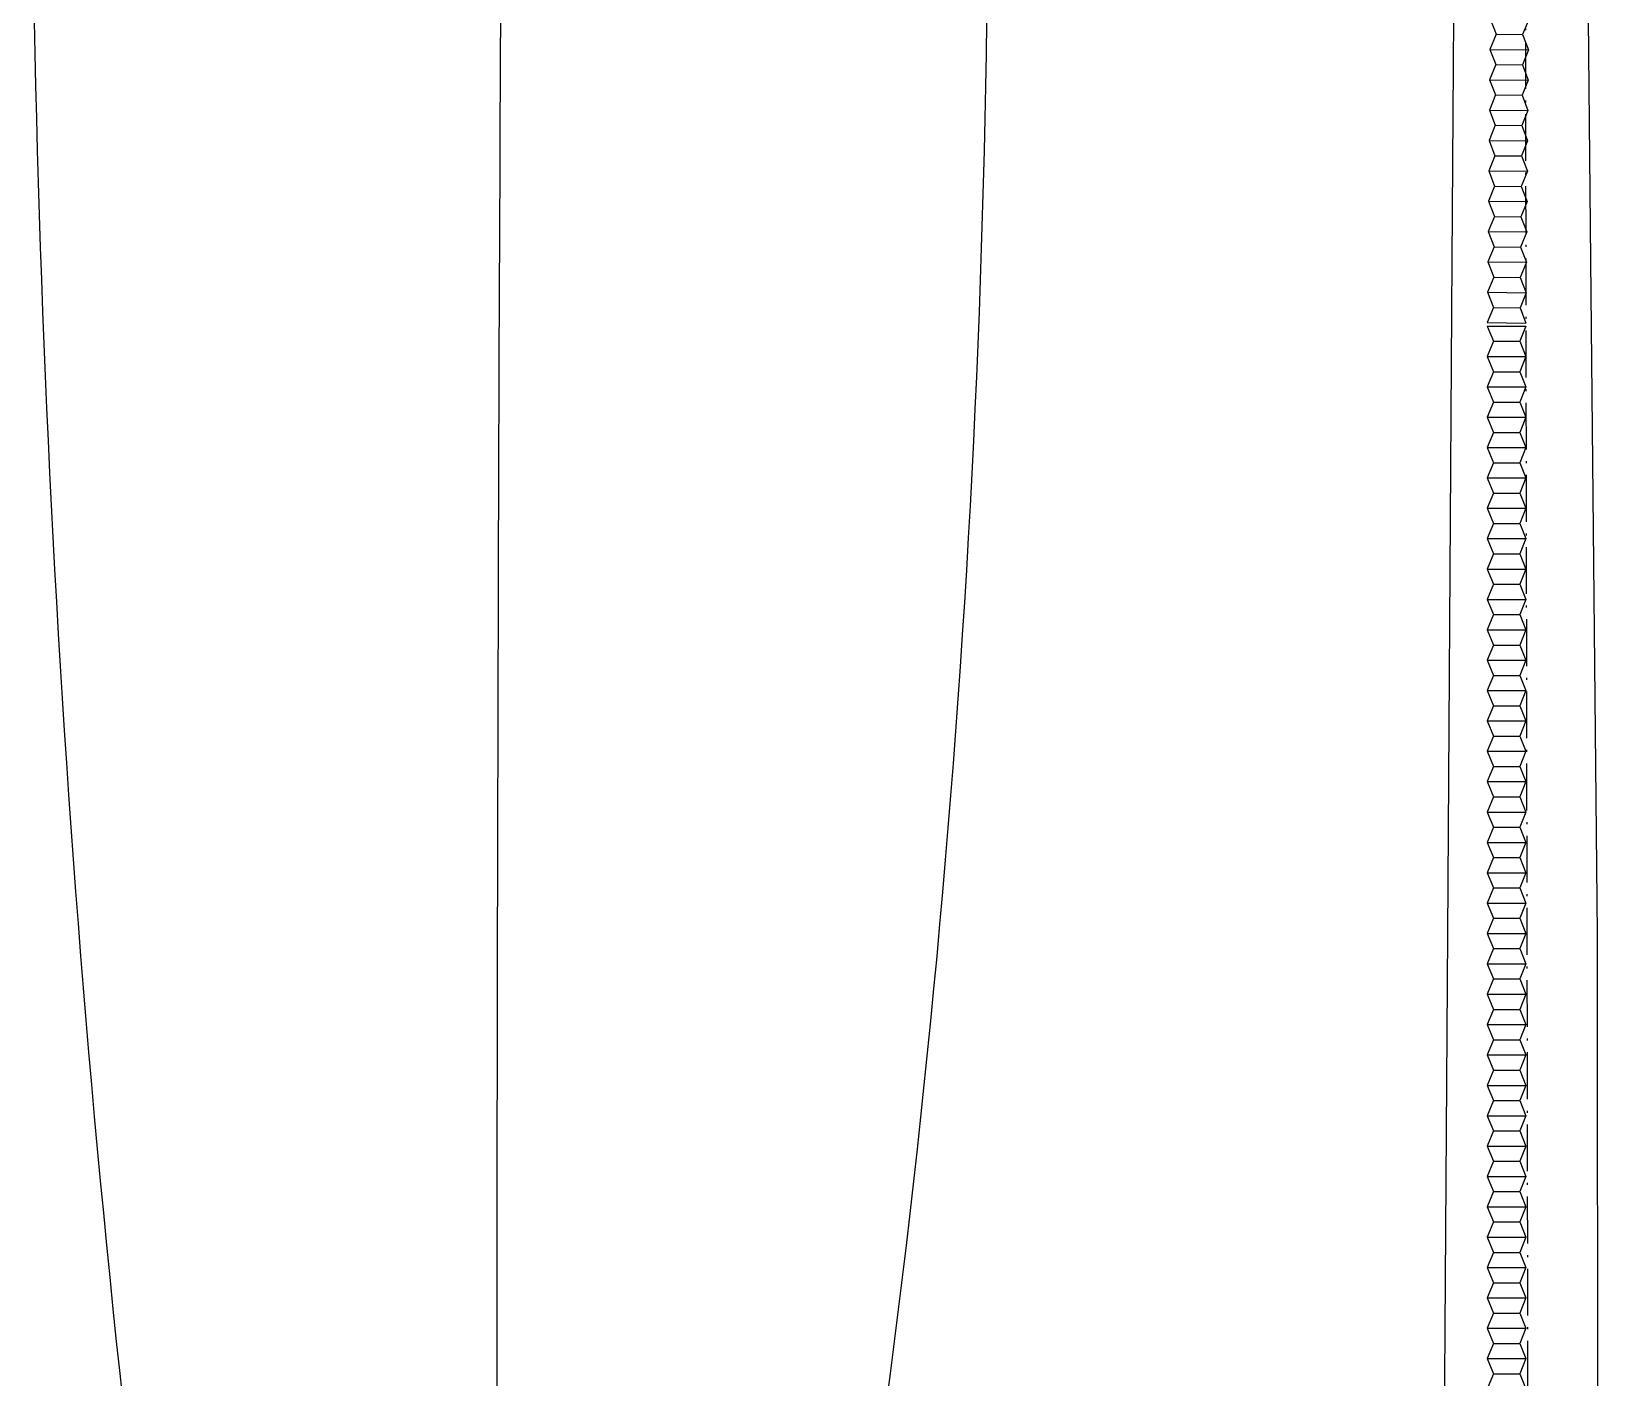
# Model space of a CAD drawing. Header units: inches. Extents: x -246336 to 136055, y -106871 to 69513.
# Drawn here: x -153970 to -151962, y 10292 to 12018 of the extents above; entities that cross this region are included whole.
import ezdxf

# ---------------------------------------------------------------- set-up
doc = ezdxf.new("R2010")
doc.units = ezdxf.units.IN
doc.header["$MEASUREMENT"] = 0
doc.linetypes.add('ACAD_ISO10W100', pattern=[18.5, 12, -3, 0.5, -3])
doc.layers.add('XA-TT1', color=7, linetype='Continuous')

# ---------------------------------------------------------------- blocks, each defined once
blk = doc.blocks.new('ghgh')
at = {"layer": 'XA-TT1', "color": 2}
for p, q in [((-39758.5, 35280.6), (-39751, 35261.1)), ((-39709.1, 35280.1), (-39717, 35260.8)), ((-39751, 35261.1), (-39758.9, 35241.7)), ((-39751, 35261.1), (-39717, 35260.8)), ((-39751, 35261.1), (-39717, 35260.8)), ((-39717, 35260.8), (-39709.4, 35241.2)), ((-39758.9, 35241.7), (-39709.4, 35241.2)), ((-39758.9, 35241.7), (-39751.4, 35222.2)), ((-39709.4, 35241.2), (-39717.4, 35221.8)), ((-39751.4, 35222.2), (-39759.3, 35202.8)), ((-39751.4, 35222.2), (-39717.4, 35221.8)), ((-39751.4, 35222.2), (-39717.4, 35221.8)), ((-39717.4, 35221.8), (-39709.8, 35202.3)), ((-39759.3, 35202.8), (-39709.8, 35202.3)), ((-39759.3, 35202.8), (-39751.7, 35183.2)), ((-39709.8, 35202.3), (-39717.7, 35182.9)), ((-39751.7, 35183.2), (-39759.6, 35163.9)), ((-39751.7, 35183.2), (-39717.7, 35182.9)), ((-39751.7, 35183.2), (-39717.7, 35182.9)), ((-39717.7, 35182.9), (-39710.2, 35163.4)), ((-39759.6, 35163.9), (-39710.2, 35163.4)), ((-39759.6, 35163.9), (-39752.1, 35144.3)), ((-39710.2, 35163.4), (-39718.1, 35144)), ((-39752.1, 35144.3), (-39760, 35124.9)), ((-39752.1, 35144.3), (-39718.1, 35144)), ((-39752.1, 35144.3), (-39718.1, 35144)), ((-39718.1, 35144), (-39710.6, 35124.5)), ((-39760, 35124.9), (-39710.6, 35124.5)), ((-39760, 35124.9), (-39752.5, 35105.4)), ((-39710.6, 35124.5), (-39718.5, 35105.1)), ((-39752.5, 35105.4), (-39760.4, 35086)), ((-39752.5, 35105.4), (-39718.5, 35105.1)), ((-39752.5, 35105.4), (-39718.5, 35105.1)), ((-39718.5, 35105.1), (-39710.9, 35085.5)), ((-39760.4, 35086), (-39710.9, 35085.5)), ((-39760.4, 35086), (-39752.9, 35066.5)), ((-39710.9, 35085.5), (-39718.9, 35066.1)), ((-39752.9, 35066.5), (-39760.8, 35047.1)), ((-39752.9, 35066.5), (-39718.9, 35066.1)), ((-39752.9, 35066.5), (-39718.9, 35066.1)), ((-39718.9, 35066.1), (-39711.3, 35046.6)), ((-39760.8, 35047.1), (-39753.2, 35027.6)), ((-39760.8, 35047.1), (-39711.3, 35046.6)), ((-39711.3, 35046.6), (-39719.2, 35027.2)), ((-39753.2, 35027.6), (-39761.1, 35008.2)), ((-39753.2, 35027.6), (-39719.2, 35027.2)), ((-39753.2, 35027.6), (-39719.2, 35027.2)), ((-39719.2, 35027.2), (-39711.7, 35007.7)), ((-39761.1, 35008.2), (-39711.7, 35007.7)), ((-39761.1, 35008.2), (-39753.6, 34988.6)), ((-39711.7, 35007.7), (-39719.6, 34988.3)), ((-39753.6, 34988.6), (-39761.5, 34969.2)), ((-39753.6, 34988.6), (-39719.6, 34988.3)), ((-39753.6, 34988.6), (-39719.6, 34988.3)), ((-39719.6, 34988.3), (-39712.1, 34968.8)), ((-39761.5, 34969.2), (-39712.1, 34968.8)), ((-39761.5, 34969.2), (-39754, 34949.7)), ((-39712.1, 34968.8), (-39720, 34949.4)), ((-39754, 34949.7), (-39761.9, 34930.3)), ((-39754, 34949.7), (-39720, 34949.4)), ((-39754, 34949.7), (-39720, 34949.4)), ((-39720, 34949.4), (-39712.4, 34929.8)), ((-39761.9, 34930.3), (-39712.4, 34929.8)), ((-39761.9, 34930.3), (-39754.4, 34910.8)), ((-39712.4, 34929.8), (-39720.4, 34910.5)), ((-39754.4, 34910.8), (-39762.3, 34891.4)), ((-39754.4, 34910.8), (-39720.4, 34910.5)), ((-39754.4, 34910.8), (-39720.4, 34910.5)), ((-39720.4, 34910.5), (-39712.8, 34890.9)), ((-39762.3, 34891.4), (-39712.8, 34890.9)), ((-39762.3, 34886.9), (-39754.5, 34867.5)), ((-39762.3, 34886.9), (-39712.8, 34886.9)), ((-39712.8, 34886.9), (-39720.5, 34867.5)), ((-39754.5, 34867.5), (-39762.3, 34848)), ((-39754.5, 34867.5), (-39720.5, 34867.5)), ((-39754.5, 34867.5), (-39720.5, 34867.5)), ((-39720.5, 34867.5), (-39712.8, 34848)), ((-39762.3, 34848), (-39754.5, 34828.5)), ((-39762.3, 34848), (-39712.8, 34848)), ((-39712.8, 34848), (-39720.5, 34828.5)), ((-39754.5, 34828.5), (-39762.3, 34809.1)), ((-39754.5, 34828.5), (-39720.5, 34828.5)), ((-39754.5, 34828.5), (-39720.5, 34828.5)), ((-39720.5, 34828.5), (-39712.8, 34809.1)), ((-39762.3, 34809.1), (-39754.5, 34789.6)), ((-39762.3, 34809.1), (-39712.8, 34809.1)), ((-39712.8, 34809.1), (-39720.5, 34789.6)), ((-39754.5, 34789.6), (-39762.3, 34770.2)), ((-39754.5, 34789.6), (-39720.5, 34789.6)), ((-39754.5, 34789.6), (-39720.5, 34789.6)), ((-39720.5, 34789.6), (-39712.8, 34770.2)), ((-39762.3, 34770.2), (-39754.5, 34750.7)), ((-39762.3, 34770.2), (-39712.8, 34770.2)), ((-39712.8, 34770.2), (-39720.5, 34750.7)), ((-39754.5, 34750.7), (-39762.3, 34731.2)), ((-39754.5, 34750.7), (-39720.5, 34750.7)), ((-39754.5, 34750.7), (-39720.5, 34750.7)), ((-39720.5, 34750.7), (-39712.8, 34731.2)), ((-39762.3, 34731.2), (-39754.5, 34711.8)), ((-39762.3, 34731.2), (-39712.8, 34731.2)), ((-39712.8, 34731.2), (-39720.5, 34711.8)), ((-39754.5, 34711.8), (-39762.3, 34692.3)), ((-39754.5, 34711.8), (-39720.5, 34711.8)), ((-39754.5, 34711.8), (-39720.5, 34711.8)), ((-39720.5, 34711.8), (-39712.8, 34692.3)), ((-39762.3, 34692.3), (-39754.5, 34672.8)), ((-39762.3, 34692.3), (-39712.8, 34692.3)), ((-39712.8, 34692.3), (-39720.5, 34672.8)), ((-39754.5, 34672.8), (-39762.3, 34653.4)), ((-39754.5, 34672.8), (-39720.5, 34672.8)), ((-39754.5, 34672.8), (-39720.5, 34672.8)), ((-39720.5, 34672.8), (-39712.8, 34653.4)), ((-39762.3, 34653.4), (-39754.5, 34633.9)), ((-39762.3, 34653.4), (-39712.8, 34653.4)), ((-39754.5, 34633.9), (-39762.3, 34614.5)), ((-39754.5, 34633.9), (-39720.5, 34633.9)), ((-39754.5, 34633.9), (-39720.5, 34633.9)), ((-39712.8, 34653.4), (-39720.5, 34633.9)), ((-39720.5, 34633.9), (-39712.8, 34614.5)), ((-39762.3, 34614.5), (-39754.5, 34595)), ((-39762.3, 34614.5), (-39712.8, 34614.5)), ((-39712.8, 34614.5), (-39720.5, 34595)), ((-39754.5, 34595), (-39762.3, 34575.5)), ((-39754.5, 34595), (-39720.5, 34595)), ((-39754.5, 34595), (-39720.5, 34595)), ((-39720.5, 34595), (-39712.8, 34575.5)), ((-39762.3, 34575.5), (-39754.5, 34556.1)), ((-39762.3, 34575.5), (-39712.8, 34575.5)), ((-39712.8, 34575.5), (-39720.5, 34556.1)), ((-39754.5, 34556.1), (-39762.3, 34536.6)), ((-39754.5, 34556.1), (-39720.5, 34556.1)), ((-39754.5, 34556.1), (-39720.5, 34556.1)), ((-39720.5, 34556.1), (-39712.8, 34536.6)), ((-39762.3, 34536.6), (-39754.5, 34517.2)), ((-39762.3, 34536.6), (-39712.8, 34536.6)), ((-39712.8, 34536.6), (-39720.5, 34517.2)), ((-39754.5, 34517.2), (-39762.3, 34497.7)), ((-39754.5, 34517.2), (-39720.5, 34517.2)), ((-39754.5, 34517.2), (-39720.5, 34517.2)), ((-39720.5, 34517.2), (-39712.8, 34497.7)), ((-39762.3, 34497.7), (-39754.5, 34478.2)), ((-39762.3, 34497.7), (-39712.8, 34497.7)), ((-39712.8, 34497.7), (-39720.5, 34478.2)), ((-39754.5, 34478.2), (-39762.3, 34458.8)), ((-39754.5, 34478.2), (-39720.5, 34478.2)), ((-39754.5, 34478.2), (-39720.5, 34478.2)), ((-39720.5, 34478.2), (-39712.8, 34458.8)), ((-39762.3, 34458.8), (-39754.5, 34439.3)), ((-39762.3, 34458.8), (-39712.8, 34458.8)), ((-39762.3, 34458.8), (-39712.8, 34458.8)), ((-39712.8, 34458.8), (-39720.5, 34439.3)), ((-39754.5, 34439.3), (-39762.3, 34419.8)), ((-39754.5, 34439.3), (-39720.5, 34439.3)), ((-39754.5, 34439.3), (-39720.5, 34439.3)), ((-39720.5, 34439.3), (-39712.8, 34419.8)), ((-39762.3, 34419.8), (-39754.5, 34400.4)), ((-39762.3, 34419.8), (-39712.8, 34419.8)), ((-39712.8, 34419.8), (-39720.5, 34400.4)), ((-39754.5, 34400.4), (-39762.3, 34380.9)), ((-39754.5, 34400.4), (-39720.5, 34400.4)), ((-39754.5, 34400.4), (-39720.5, 34400.4)), ((-39720.5, 34400.4), (-39712.8, 34380.9)), ((-39762.3, 34380.9), (-39754.5, 34361.5)), ((-39762.3, 34380.9), (-39712.8, 34380.9)), ((-39712.8, 34380.9), (-39720.5, 34361.5)), ((-39754.5, 34361.5), (-39762.3, 34342)), ((-39754.5, 34361.5), (-39720.5, 34361.5)), ((-39754.5, 34361.5), (-39720.5, 34361.5)), ((-39720.5, 34361.5), (-39712.8, 34342)), ((-39762.3, 34342), (-39754.5, 34322.5)), ((-39762.3, 34342), (-39712.8, 34342)), ((-39712.8, 34342), (-39720.5, 34322.5)), ((-39754.5, 34322.5), (-39762.3, 34303.1)), ((-39754.5, 34322.5), (-39720.5, 34322.5)), ((-39754.5, 34322.5), (-39720.5, 34322.5)), ((-39720.5, 34322.5), (-39712.8, 34303.1)), ((-39762.3, 34303.1), (-39754.5, 34283.6)), ((-39762.3, 34303.1), (-39712.8, 34303.1)), ((-39712.8, 34303.1), (-39720.5, 34283.6)), ((-39754.5, 34283.6), (-39762.3, 34264.1)), ((-39754.5, 34283.6), (-39720.5, 34283.6)), ((-39754.5, 34283.6), (-39720.5, 34283.6)), ((-39720.5, 34283.6), (-39712.8, 34264.1)), ((-39762.3, 34264.1), (-39754.5, 34244.7)), ((-39762.3, 34264.1), (-39712.8, 34264.1)), ((-39712.8, 34264.1), (-39720.5, 34244.7)), ((-39754.5, 34244.7), (-39762.3, 34225.2)), ((-39754.5, 34244.7), (-39720.5, 34244.7)), ((-39754.5, 34244.7), (-39720.5, 34244.7)), ((-39720.5, 34244.7), (-39712.8, 34225.2)), ((-39762.3, 34225.2), (-39754.5, 34205.8)), ((-39762.3, 34225.2), (-39712.8, 34225.2)), ((-39712.8, 34225.2), (-39720.5, 34205.8)), ((-39754.5, 34205.8), (-39762.3, 34186.3)), ((-39754.5, 34205.8), (-39720.5, 34205.8)), ((-39754.5, 34205.8), (-39720.5, 34205.8)), ((-39720.5, 34205.8), (-39712.8, 34186.3)), ((-39762.3, 34186.3), (-39754.5, 34166.8)), ((-39762.3, 34186.3), (-39712.8, 34186.3)), ((-39762.3, 34186.3), (-39712.8, 34186.3)), ((-39712.8, 34186.3), (-39720.5, 34166.8))]:
    blk.add_line(p, q, dxfattribs=at)
blk = doc.blocks.new('vfdsf')
at = {"layer": 'XA-TT1', "color": 2}
for p, q in [((-39754.5, 34166.8), (-39762.3, 34147.4)), ((-39754.5, 34166.8), (-39720.5, 34166.8)), ((-39754.5, 34166.8), (-39720.5, 34166.8)), ((-39720.5, 34166.8), (-39712.8, 34147.4)), ((-39762.3, 34147.4), (-39754.5, 34127.9)), ((-39762.3, 34147.4), (-39712.8, 34147.4)), ((-39712.8, 34147.4), (-39720.5, 34127.9)), ((-39754.5, 34127.9), (-39762.3, 34108.4)), ((-39754.5, 34127.9), (-39720.5, 34127.9)), ((-39754.5, 34127.9), (-39720.5, 34127.9)), ((-39720.5, 34127.9), (-39712.8, 34108.4)), ((-39762.3, 34108.4), (-39754.5, 34089)), ((-39762.3, 34108.4), (-39712.8, 34108.4)), ((-39712.8, 34108.4), (-39720.5, 34089)), ((-39754.5, 34089), (-39762.3, 34069.5)), ((-39754.5, 34089), (-39720.5, 34089)), ((-39754.5, 34089), (-39720.5, 34089)), ((-39720.5, 34089), (-39712.8, 34069.5)), ((-39762.3, 34069.5), (-39754.5, 34050.1)), ((-39762.3, 34069.5), (-39712.8, 34069.5)), ((-39712.8, 34069.5), (-39720.5, 34050.1)), ((-39754.5, 34050.1), (-39762.3, 34030.6)), ((-39754.5, 34050.1), (-39720.5, 34050.1)), ((-39754.5, 34050.1), (-39720.5, 34050.1)), ((-39720.5, 34050.1), (-39712.8, 34030.6)), ((-39762.3, 34030.6), (-39754.5, 34011.1)), ((-39762.3, 34030.6), (-39712.8, 34030.6)), ((-39712.8, 34030.6), (-39720.5, 34011.1)), ((-39754.5, 34011.1), (-39762.3, 33991.7)), ((-39762.3, 33991.7), (-39754.5, 33972.2)), ((-39762.3, 33991.7), (-39712.8, 33991.7)), ((-39754.5, 34011.1), (-39720.5, 34011.1)), ((-39754.5, 34011.1), (-39720.5, 34011.1)), ((-39720.5, 34011.1), (-39712.8, 33991.7)), ((-39712.8, 33991.7), (-39720.5, 33972.2)), ((-39754.5, 33972.2), (-39762.3, 33952.8)), ((-39754.5, 33972.2), (-39720.5, 33972.2)), ((-39754.5, 33972.2), (-39720.5, 33972.2)), ((-39720.5, 33972.2), (-39712.8, 33952.8)), ((-39762.3, 33952.8), (-39754.5, 33933.3)), ((-39762.3, 33952.8), (-39712.8, 33952.8)), ((-39712.8, 33952.8), (-39720.5, 33933.3)), ((-39754.5, 33933.3), (-39762.3, 33913.8)), ((-39754.5, 33933.3), (-39720.5, 33933.3)), ((-39754.5, 33933.3), (-39720.5, 33933.3)), ((-39720.5, 33933.3), (-39712.8, 33913.8)), ((-39762.3, 33913.8), (-39754.5, 33894.4)), ((-39762.3, 33913.8), (-39712.8, 33913.8)), ((-39762.3, 33913.8), (-39712.8, 33913.8)), ((-39712.8, 33913.8), (-39720.5, 33894.4)), ((-39754.5, 33894.4), (-39762.3, 33874.9)), ((-39754.5, 33894.4), (-39720.5, 33894.4)), ((-39754.5, 33894.4), (-39720.5, 33894.4)), ((-39720.5, 33894.4), (-39712.8, 33874.9)), ((-39762.3, 33874.9), (-39754.5, 33855.4)), ((-39762.3, 33874.9), (-39712.8, 33874.9)), ((-39712.8, 33874.9), (-39720.5, 33855.4)), ((-39754.5, 33855.4), (-39762.3, 33836)), ((-39754.5, 33855.4), (-39720.5, 33855.4)), ((-39754.5, 33855.4), (-39720.5, 33855.4)), ((-39720.5, 33855.4), (-39712.8, 33836)), ((-39762.3, 33836), (-39754.5, 33816.5)), ((-39762.3, 33836), (-39712.8, 33836)), ((-39712.8, 33836), (-39720.5, 33816.5)), ((-39754.5, 33816.5), (-39762.3, 33797.1)), ((-39754.5, 33816.5), (-39720.5, 33816.5)), ((-39754.5, 33816.5), (-39720.5, 33816.5)), ((-39720.5, 33816.5), (-39712.8, 33797.1)), ((-39762.3, 33797.1), (-39754.5, 33777.6)), ((-39762.3, 33797.1), (-39712.8, 33797.1)), ((-39712.8, 33797.1), (-39720.5, 33777.6)), ((-39754.5, 33777.6), (-39762.3, 33758.1)), ((-39754.5, 33777.6), (-39720.5, 33777.6)), ((-39754.5, 33777.6), (-39720.5, 33777.6)), ((-39720.5, 33777.6), (-39712.8, 33758.1)), ((-39762.3, 33758.1), (-39754.5, 33738.7)), ((-39762.3, 33758.1), (-39712.8, 33758.1)), ((-39712.8, 33758.1), (-39720.5, 33738.7)), ((-39754.5, 33738.7), (-39762.3, 33719.2)), ((-39754.5, 33738.7), (-39720.5, 33738.7)), ((-39754.5, 33738.7), (-39720.5, 33738.7)), ((-39720.5, 33738.7), (-39712.8, 33719.2)), ((-39762.3, 33719.2), (-39712.8, 33719.2)), ((-39762.3, 33719.2), (-39754.5, 33699.7)), ((-39712.8, 33719.2), (-39720.5, 33699.7)), ((-39754.5, 33699.7), (-39762.3, 33680.3)), ((-39754.5, 33699.7), (-39720.5, 33699.7)), ((-39754.5, 33699.7), (-39720.5, 33699.7)), ((-39720.5, 33699.7), (-39712.8, 33680.3)), ((-39762.3, 33680.3), (-39754.5, 33660.8)), ((-39762.3, 33680.3), (-39712.8, 33680.3)), ((-39712.8, 33680.3), (-39720.5, 33660.8)), ((-39754.5, 33660.8), (-39762.3, 33641.4)), ((-39754.5, 33660.8), (-39720.5, 33660.8)), ((-39754.5, 33660.8), (-39720.5, 33660.8)), ((-39720.5, 33660.8), (-39712.8, 33641.4)), ((-39762.3, 33641.4), (-39754.5, 33621.9)), ((-39762.3, 33641.4), (-39712.8, 33641.4)), ((-39762.3, 33641.4), (-39712.8, 33641.4)), ((-39712.8, 33641.4), (-39720.5, 33621.9)), ((-39754.5, 33621.9), (-39762.3, 33602.4)), ((-39754.5, 33621.9), (-39720.5, 33621.9)), ((-39754.5, 33621.9), (-39720.5, 33621.9)), ((-39720.5, 33621.9), (-39712.8, 33602.4)), ((-39762.3, 33602.4), (-39754.5, 33583)), ((-39762.3, 33602.4), (-39712.8, 33602.4)), ((-39712.8, 33602.4), (-39720.5, 33583)), ((-39754.5, 33583), (-39762.3, 33563.5)), ((-39754.5, 33583), (-39720.5, 33583)), ((-39754.5, 33583), (-39720.5, 33583)), ((-39720.5, 33583), (-39712.8, 33563.5)), ((-39762.3, 33563.5), (-39754.5, 33544)), ((-39762.3, 33563.5), (-39712.8, 33563.5)), ((-39712.8, 33563.5), (-39720.5, 33544)), ((-39754.5, 33544), (-39762.3, 33524.6)), ((-39754.5, 33544), (-39720.5, 33544)), ((-39754.5, 33544), (-39720.5, 33544)), ((-39720.5, 33544), (-39712.8, 33524.6))]:
    blk.add_line(p, q, dxfattribs=at)
blk.add_blockref('ghgh', (0, 0))

msp = doc.modelspace()

# ---------------------------------------------------------------- linework, layer by layer
at = {"color": 2, "linetype": 'ACAD_ISO10W100', "ltscale": 5}
msp.add_line((-152062.793, 16721.461), (-152048.899, 8197.879), dxfattribs=at)
at = {"layer": 'XA-TT1', "color": 7, "flags": 128}
for points in [[(-152145.72, 12285.313), (-152149.374, 11724.114)], [(-151971.196, 11724.114), (-151976.359, 12254.926)], [(-152149.374, 11724.114), (-152155.128, 10860.965)], [(-151962.802, 10860.965), (-151971.196, 11724.114)], [(-152155.128, 10860.965), (-152159.771, 10164.571)], [(-151962.472, 10164.571), (-151962.802, 10860.965)]]:
    msp.add_lwpolyline(points, dxfattribs=at)
at = {"layer": 'XA-TT1', "color": 2}
for centre, radius, start, end in [((-134117.998, 12415.369), 19852.231, 178.7232648, 186.3636989), ((229914.913, 10129.405), 383288.564, 179.59252489, 179.98721054), ((-167793.241, 12231.421), 15049.162, 352.2996954, 2.3845445)]:
    msp.add_arc(centre, radius, start, end, dxfattribs=at)

# ---------------------------------------------------------------- block references
msp.add_blockref('vfdsf', (-112341.625, -23247.183))

doc.saveas('drawing.dxf')
